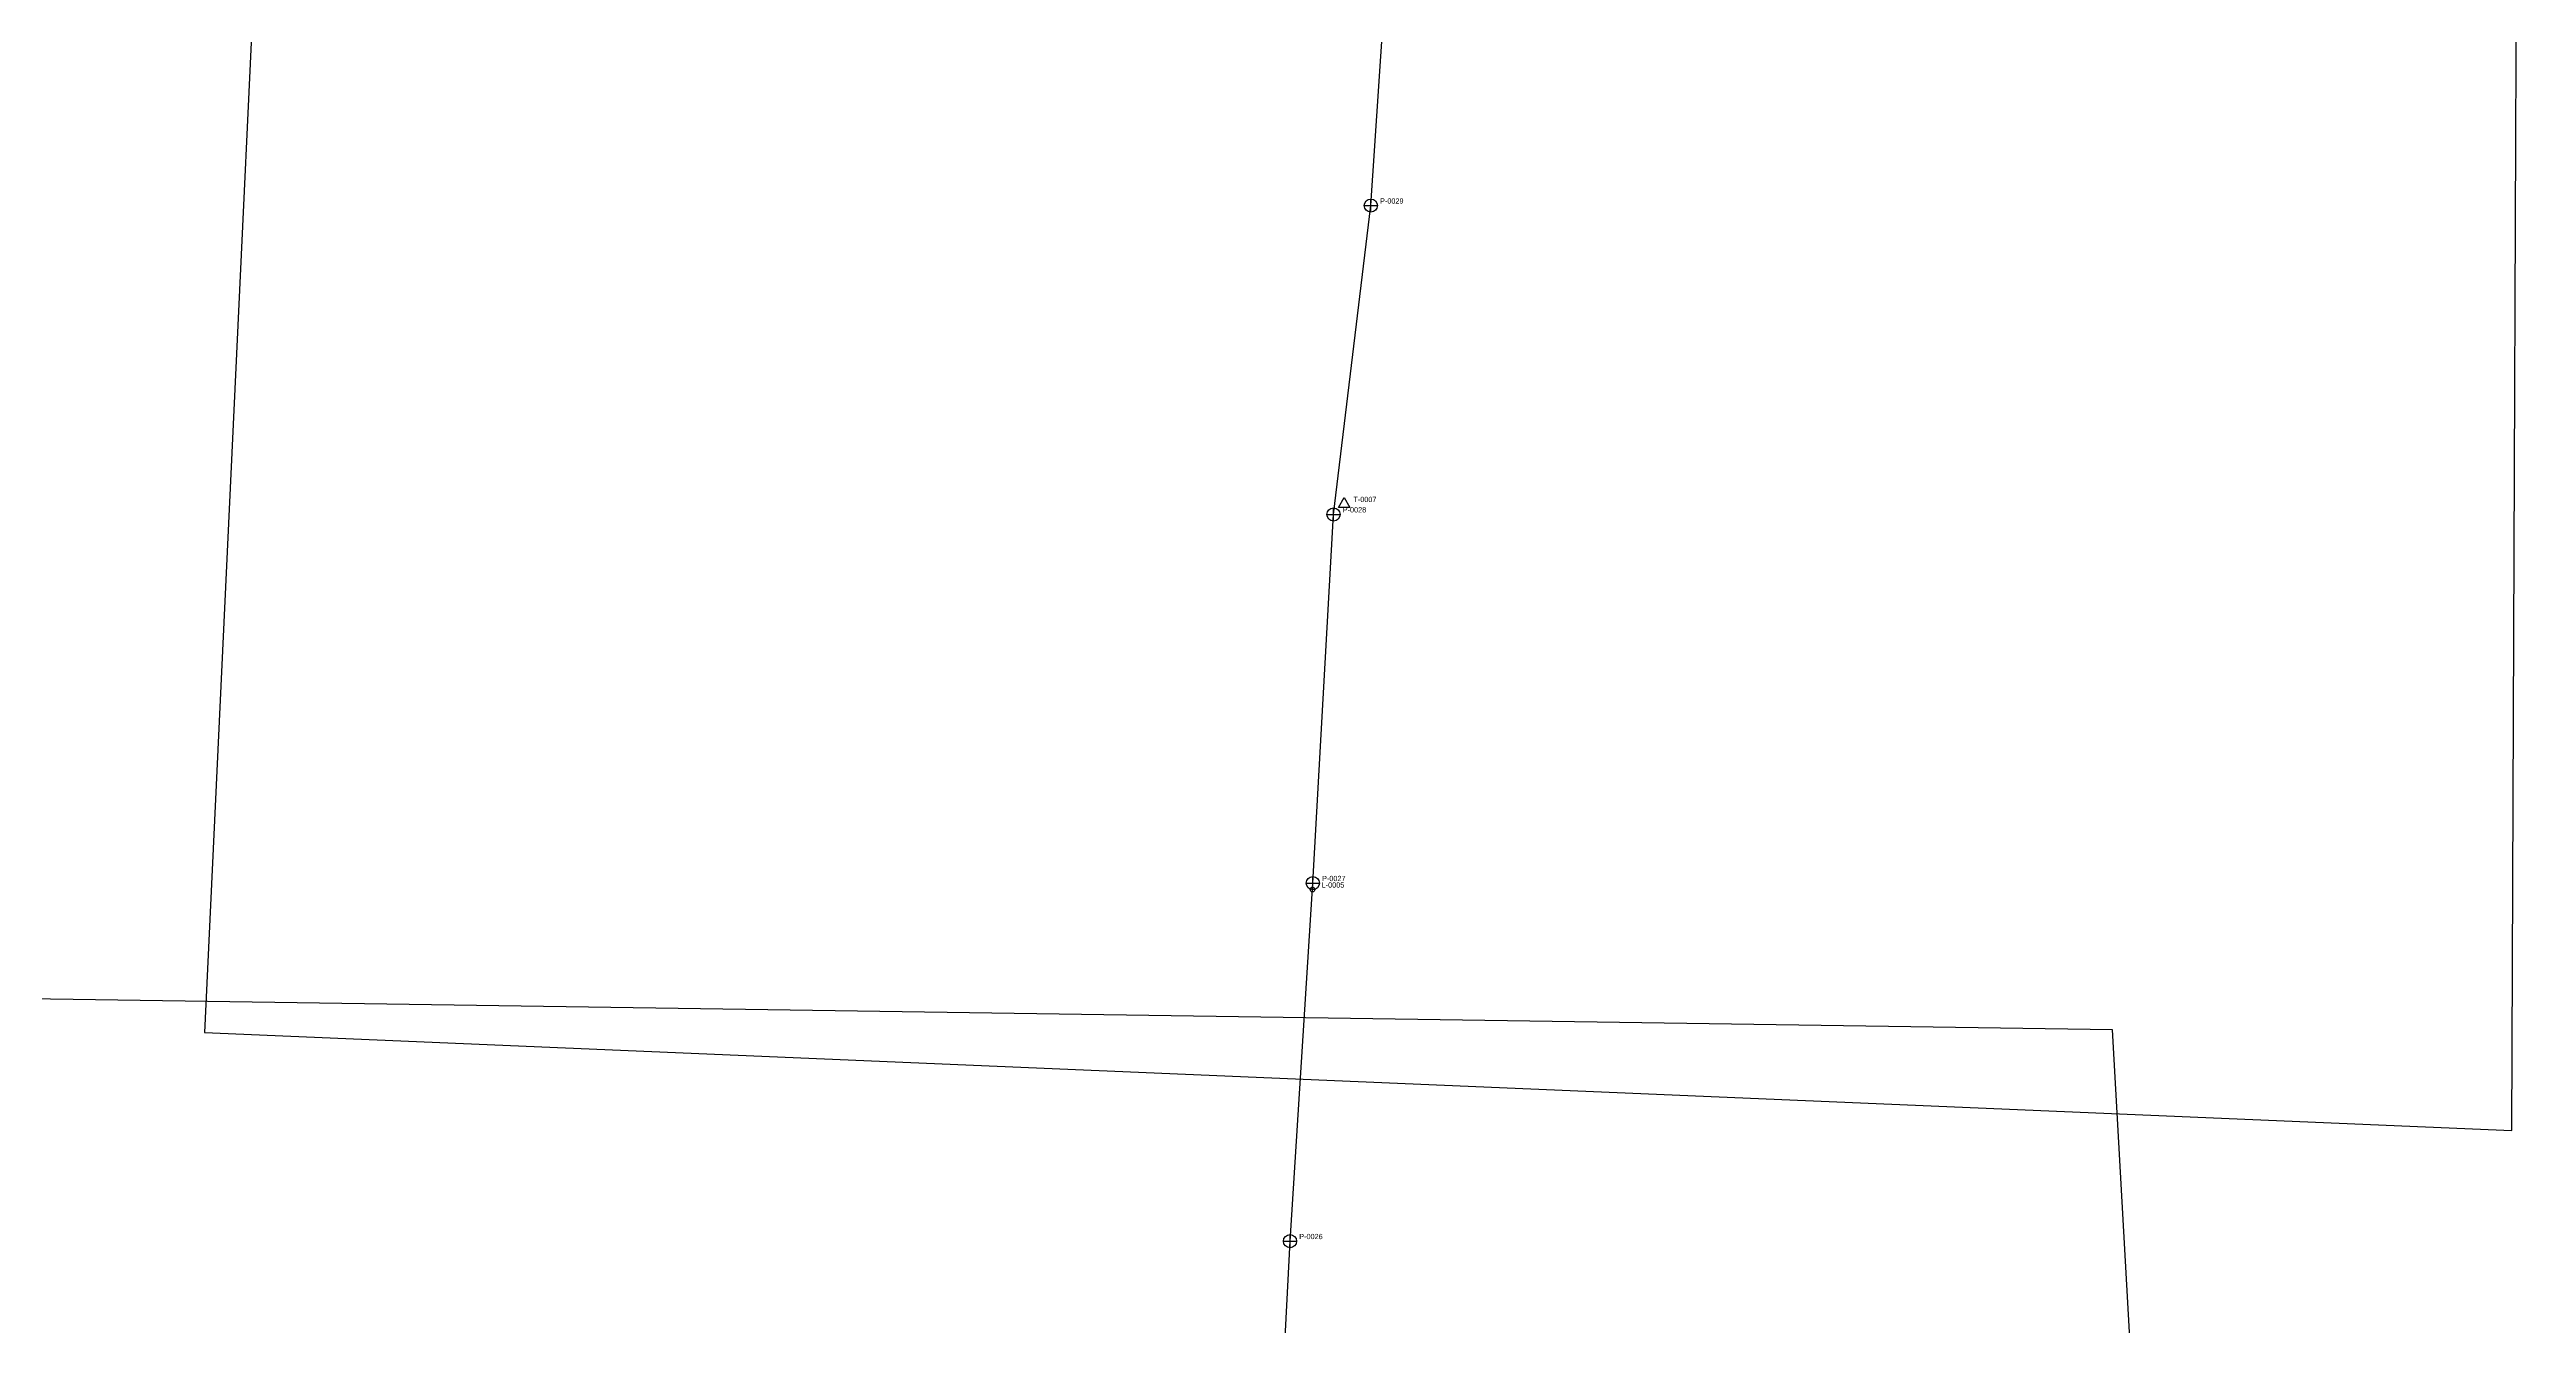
# Model space of a CAD drawing. Extents: x 287088 to 288086, y 1609570 to 1610518.
# Drawn here: x 287376 to 287658.2, y 1610081.5 to 1610226.9 of the extents above; entities that cross this region are included whole.
import ezdxf

# ---------------------------------------------------------------- set-up
doc = ezdxf.new("R2010")
doc.units = 0
doc.layers.get('0').update_dxf_attribs({"linetype": 'CONTINUOUS'})
for name, color, linetype in [('EL-MV_LINES', 5, 'CONTINUOUS'), ('EL-POLES', 1, 'CONTINUOUS'), ('EL-SERVICE_AREAS', 3, 'CONTINUOUS'), ('EL-TRANSFORMERS', 30, 'CONTINUOUS')]:
    doc.layers.add(name, color=color, linetype=linetype)

# ---------------------------------------------------------------- blocks, each defined once
blk = doc.blocks.new('POLE')
for p, q in [((-0.75, 0), (0.75, 0)), ((0, -0.75), (0, 0.75))]:
    blk.add_line(p, q)
blk.add_circle((0, 0), 0.75)
blk.add_attdef('POLE_ID', (1.05, 0.225), '', height=0.6)
at = {"flags": 1}
for tag, p in [('GIS_FID', (1.05, -0.675)), ('FEEDER', (1.05, -1.575)), ('MATERIAL', (1.05, -2.475)), ('HEIGHT_M', (1.05, -3.375)), ('STATUS', (1.05, -5.175)), ('POLE_CLASS', (1.05, -4.275)), ('INSTALL_DATE', (1.05, -6.075)), ('BARANGAY', (1.05, -6.975)), ('REMARKS', (1.05, -7.875))]:
    blk.add_attdef(tag, p, '', height=0.6, dxfattribs=at)
blk = doc.blocks.new('TRANSFORMER')
blk.add_lwpolyline([(0, 0.75), (0.6495, -0.375), (-0.6495, -0.375)], close=True)
blk.add_attdef('XFMR_ID', (1.05, 0.225), '', height=0.6)
at = {"flags": 1}
for tag, p in [('GIS_FID', (1.05, -0.675)), ('POLE_REF', (1.05, -1.575)), ('KVA', (1.05, -2.475)), ('PHASE', (1.05, -3.375)), ('SECONDARY_V', (1.05, -5.175)), ('PRIMARY_KV', (1.05, -4.275)), ('BRAND', (1.05, -6.075)), ('SERIAL_NO', (1.05, -6.975)), ('STATUS', (1.05, -8.775)), ('INSTALL_DATE', (1.05, -7.875))]:
    blk.add_attdef(tag, p, '', height=0.6, dxfattribs=at)
blk = doc.blocks.new('MV_LINE_TAG')
blk.add_circle((0, 0), 0.263)
blk.add_attdef('LINE_ID', (1.05, 0.225), '', height=0.6)
at = {"flags": 1}
for tag, p in [('VOLTAGE_KV', (1.05, -2.475)), ('GIS_FID', (1.05, -0.675)), ('CONDUCTOR', (1.05, -3.375)), ('FEEDER', (1.05, -1.575)), ('PHASES', (1.05, -4.275)), ('LENGTH_M', (1.05, -5.175)), ('FROM_POLE', (1.05, -6.075)), ('TO_POLE', (1.05, -6.975))]:
    blk.add_attdef(tag, p, '', height=0.6, dxfattribs=at)

msp = doc.modelspace()

# ---------------------------------------------------------------- linework, layer by layer
at = {"layer": 'EL-MV_LINES'}
msp.add_lwpolyline([(287512.053766, 1610012.249241), (287515.292253, 1610051.538674), (287517.310909, 1610091.118649), (287519.915706, 1610131.916413), (287522.270159, 1610173.928138), (287526.523067, 1610209.120788), (287529.247886, 1610249.96178)], dxfattribs=at)
at = {"layer": 'EL-SERVICE_AREAS'}
for points in [[(287393.637331, 1610114.88573), (287656.506147, 1610103.709006), (287658.185418, 1610517.695079), (287412.401722, 1610512.995437)], [(287087.749625, 1609947.111168), (287621.086445, 1609936.11171), (287611.01541, 1610115.177919), (287102.823889, 1610122.736378)]]:
    msp.add_lwpolyline(points, close=True, dxfattribs=at)

# ---------------------------------------------------------------- block references
at = {"layer": 'EL-MV_LINES'}
ref = msp.add_blockref('MV_LINE_TAG', (287519.868658, 1610131.179514), dxfattribs=at)
ref.add_attrib('LINE_ID', 'L-0005', (287520.918658, 1610131.404514), dxfattribs={"height": 0.6})
at = {"layer": 'EL-POLES'}
ref = msp.add_blockref('POLE', (287526.523067, 1610209.120788), dxfattribs=at)
ref.add_attrib('POLE_ID', 'P-0029', (287527.573067, 1610209.345788), dxfattribs={"height": 0.6})
ref = msp.add_blockref('POLE', (287522.270159, 1610173.928138), dxfattribs=at)
ref.add_attrib('POLE_ID', 'P-0028', (287523.320159, 1610174.153138), dxfattribs={"height": 0.6})
ref = msp.add_blockref('POLE', (287519.915706, 1610131.916413), dxfattribs=at)
ref.add_attrib('POLE_ID', 'P-0027', (287520.965706, 1610132.141413), dxfattribs={"height": 0.6})
ref = msp.add_blockref('POLE', (287517.310909, 1610091.118649), dxfattribs=at)
ref.add_attrib('POLE_ID', 'P-0026', (287518.360909, 1610091.343649), dxfattribs={"height": 0.6})
at = {"layer": 'EL-TRANSFORMERS'}
ref = msp.add_blockref('TRANSFORMER', (287523.480096, 1610175.110648), dxfattribs=at)
ref.add_attrib('XFMR_ID', 'T-0007', (287524.530096, 1610175.335648), dxfattribs={"height": 0.6})

doc.saveas('drawing.dxf')
